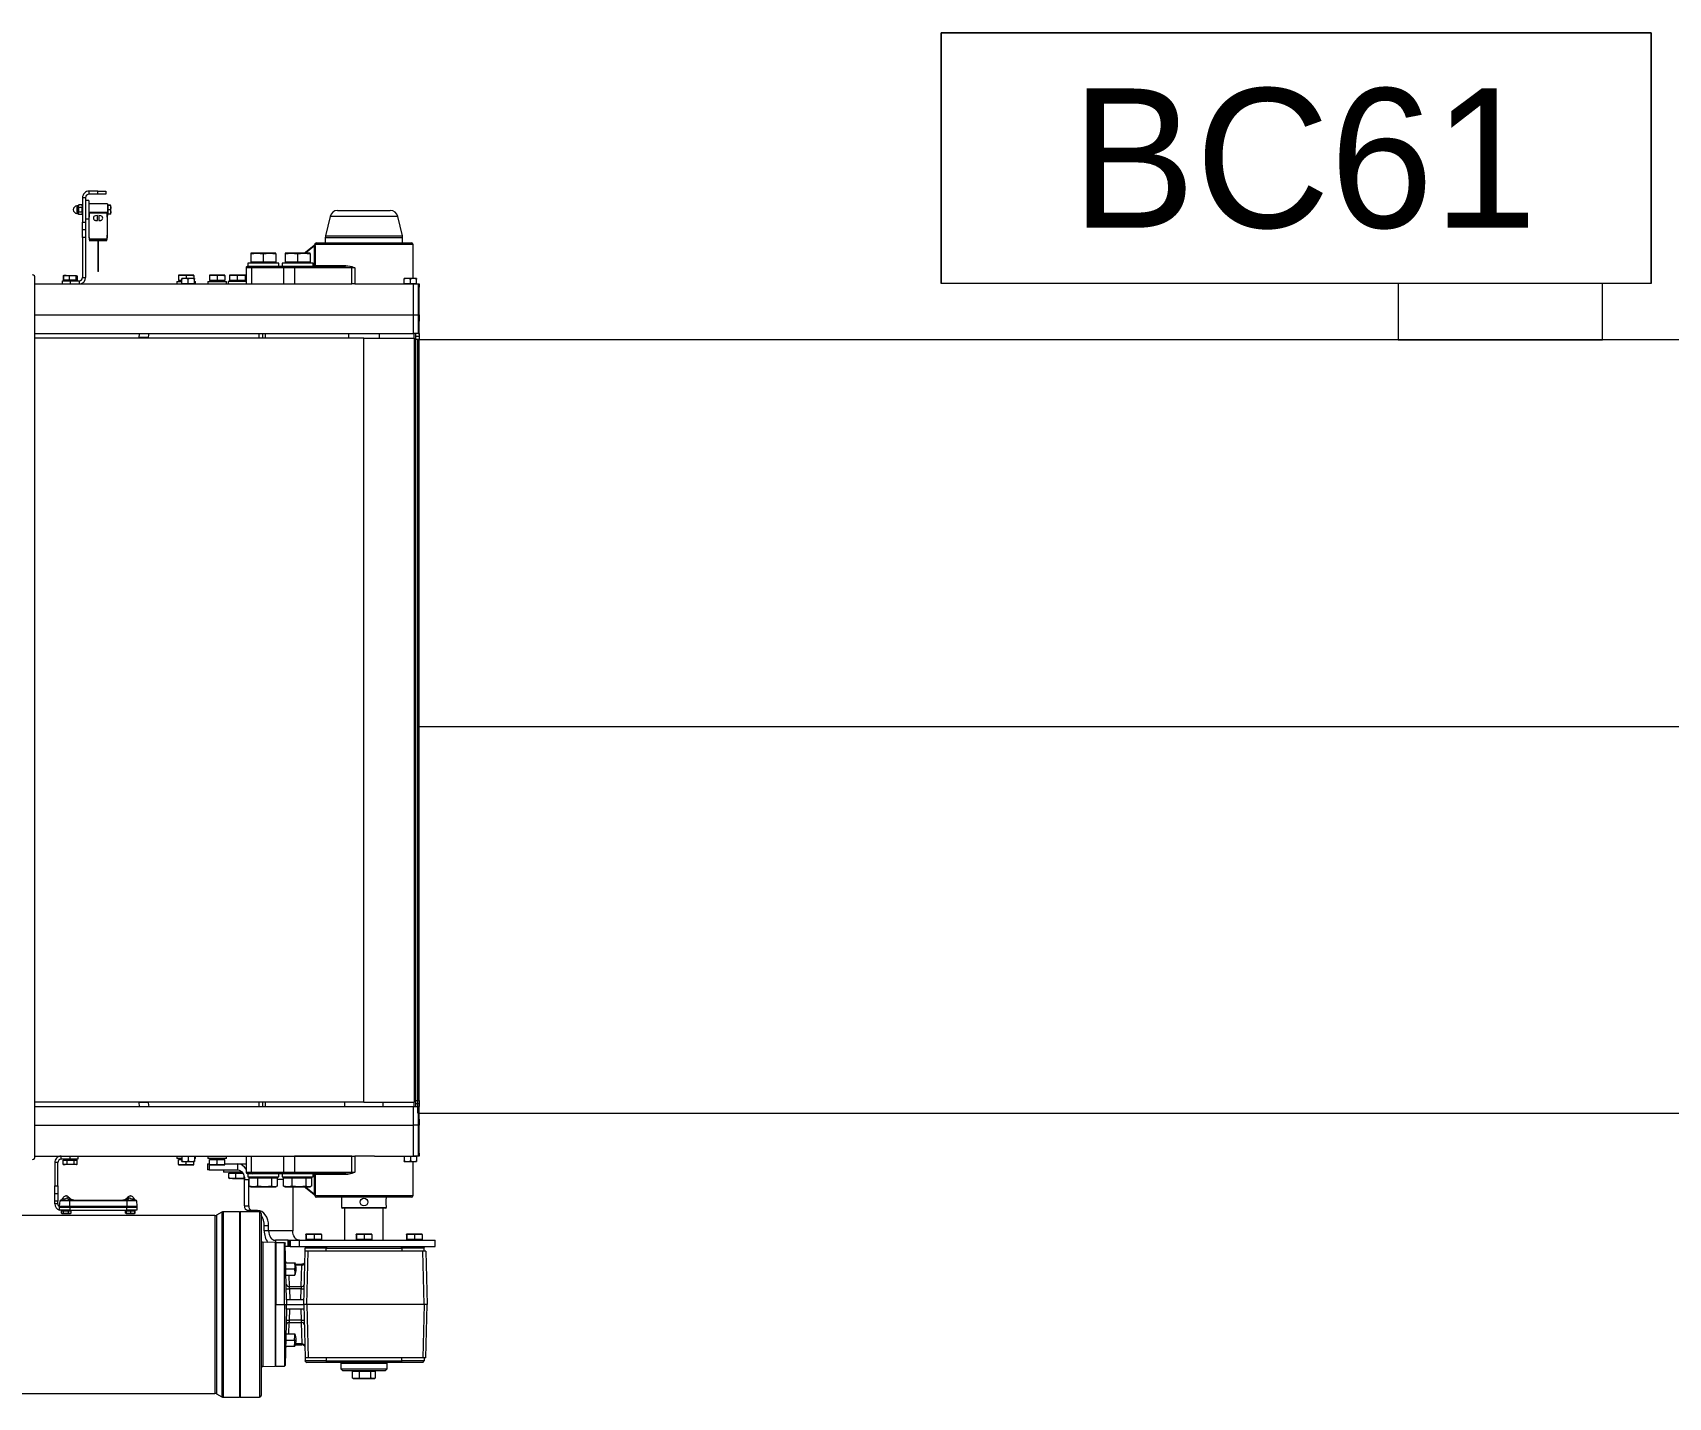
# Model space of a CAD drawing. Header units: millimetres. Extents: x -187347 to 135007, y -6415 to 292048.
# Drawn here: x -54444 to -53386, y 29504 to 30386 of the extents above; entities that cross this region are included whole.
import ezdxf
from ezdxf.enums import TextEntityAlignment as Align

# ---------------------------------------------------------------- set-up
doc = ezdxf.new("R2010")
doc.units = ezdxf.units.MM
doc.header["$LTSCALE"] = 100
doc.linetypes.add('CENTER', pattern=[50.8, 31.75, -6.35, 6.35, -6.35])
doc.layers.get('0').update_dxf_attribs({"lineweight": 18})
doc.layers.add('Layout Kromeka', color=1, linetype='Continuous', lineweight=5)
doc.layers.add('Layout Multivac', color=2, linetype='Continuous')
doc.styles.add('015_100', font='', dxfattribs={"height": 150})
doc.styles.get('015_100').set_extended_font_data('Univers 45 Light')

# ---------------------------------------------------------------- blocks, each defined once
blk = doc.blocks.new('_KROMEKA_POSNR')
at = {"layer": 'Layout Kromeka', "color": 0, "linetype": 'Continuous'}
blk.add_lwpolyline([(-3.91, -1.35), (3.738, -1.35), (3.738, 1.35), (-3.91, 1.35)], close=True, dxfattribs=at)
at = {"layer": 'Layout Kromeka', "color": 0, "linetype": 'Continuous', "style": '015_100'}
blk.add_attdef('POSNR', text='', height=1.5, dxfattribs=at).set_placement((0, 0), align=Align.MIDDLE)
blk = doc.blocks.new('I310 MD_right to left')
at = {"color": 0, "linetype": 'Continuous', "lineweight": 18}
for p, q in [((102.1, 319), (102.1, 436.8)), ((115.6, 437.9), (103.1, 437.8)), ((103.1, 318), (103.1, 437.8)), ((116.1, 437.4), (115.6, 437.9)), ((115.6, 317.9), (115.6, 437.9)), ((126.6, 437.9), (116.1, 437.9)), ((116.1, 317.9), (116.1, 437.9)), ((126.6, 317.9), (126.6, 437.9)), ((131, 435.7), (127.6, 437.6)), ((127.6, 318.2), (127.6, 437.6)), ((131, 320.1), (131, 435.7)), ((267.1, 435.4), (132, 435.4)), ((132, 320.4), (132, 435.4)), ((28.2, 425.5), (29.6, 425.8)), ((28.2, 425.5), (28.2, 421.1)), ((29.1, 425.8), (28.6, 425.7)), ((29.6, 425.8), (29.1, 425.8)), ((34.8, 425.8), (29.6, 425.8)), ((31.1, 425.5), (34.8, 425.8)), ((31.1, 425.5), (31.1, 421.1)), ((34.8, 425.8), (38.5, 425.5)), ((40.8, 425.8), (34.8, 425.8)), ((38.5, 425.5), (40.8, 425.8)), ((38.5, 425.5), (38.5, 421.1)), ((40.8, 425.8), (43.1, 425.5)), ((42.1, 425.8), (40.8, 425.8)), ((42.7, 425.7), (42.1, 425.8)), ((43.1, 425.5), (43.1, 421.1)), ((-2.4, 415.4), (-3.4, 414.4)), ((-3.4, 414.4), (11.2, 414.4)), ((-3.4, 412.4), (-3.4, 414.4)), ((-2.4, 415.4), (11.5, 415.4)), ((11.2, 414.4), (11.5, 415.4)), ((11.2, 414.4), (11.2, 412.4)), ((60, 414.4), (11.2, 414.4)), ((11.5, 415.4), (59.7, 415.4)), ((21.6, 420.5), (20.6, 419.5)), ((20.6, 419.5), (20.6, 415.5)), ((50.6, 419.5), (20.6, 419.5)), ((50.6, 415.5), (20.6, 415.5)), ((20.8, 415.4), (20.8, 415.5)), ((50.4, 415.8), (20.9, 415.8)), ((49.6, 420.5), (21.6, 420.5)), ((31.1, 421.1), (28.2, 421.1)), ((29.8, 421.1), (29.8, 420.5)), ((38.5, 421.1), (31.1, 421.1)), ((43.1, 421.1), (38.5, 421.1)), ((41.4, 420.5), (41.4, 421.1)), ((50.6, 419.5), (49.6, 420.5)), ((50.5, 415.5), (50.5, 415.4)), ((50.6, 415.5), (50.6, 419.5)), ((59.7, 415.4), (72.6, 415.4)), ((60, 414.4), (73.6, 414.4)), ((60, 412.4), (60, 414.4)), ((73.6, 414.5), (72.6, 415.4)), ((73.6, 414.5), (73.6, 414.4)), ((73.6, 412.4), (73.6, 414.4)), ((85.6, 380.9), (86.6, 417.3)), ((87.1, 417.9), (86.6, 417.3)), ((87.1, 377.9), (87.1, 417.9)), ((92.6, 417.9), (87.1, 417.9)), ((93.1, 417.9), (92.6, 417.4)), ((92.6, 417.9), (92.6, 377.9)), ((101.1, 418.1), (93.1, 417.9)), ((93.1, 337.9), (93.1, 417.9)), ((101.1, 337.7), (101.1, 418.1)), ((-4.4, 412.4), (-5.3, 377.9)), ((-4.4, 412.4), (-2.4, 412.4)), ((-3.3, 377.9), (-2.4, 412.4)), ((-2.4, 412.4), (71.6, 412.4)), ((72.5, 377.9), (71.6, 412.4)), ((71.6, 412.4), (73.6, 412.4)), ((74.5, 377.9), (73.6, 412.4)), ((79.9, 403.9), (75.8, 403.9)), ((76.2, 389.5), (75.8, 403.3)), ((75.8, 403.3), (79.7, 403.3)), ((80.6, 404.9), (80.3, 404.9)), ((86.1, 404.9), (80.6, 404.9)), ((86.1, 404.9), (86.2, 404.9)), ((80.6, 400.9), (79.4, 400.9)), ((80.6, 396.9), (80.4, 396.9)), ((86.1, 400.9), (80.6, 400.9)), ((86, 396.9), (80.6, 396.9)), ((84.1, 396.9), (83.9, 389.5)), ((76.3, 388.1), (74.3, 388)), ((74.4, 380.9), (85.7, 380.9)), ((83.9, 389.5), (76.2, 389.5)), ((76.4, 380.9), (76.3, 388.1)), ((76.3, 388.1), (83.8, 388.1)), ((83.8, 388.1), (83.6, 380.9)), ((85.8, 388), (83.8, 388.1)), ((85.7, 380.9), (85.6, 377.9)), ((-5.3, 377.9), (-3.3, 377.9)), ((-4.4, 343.4), (-5.3, 377.9)), ((-3.3, 377.9), (72.5, 377.9)), ((-3.3, 377.9), (-2.4, 343.4)), ((72.5, 377.9), (71.6, 343.4)), ((72.5, 377.9), (74.5, 377.9)), ((74.5, 377.9), (73.6, 343.4)), ((74.4, 374.9), (85.7, 374.9)), ((85.6, 377.9), (74.5, 377.9)), ((76.4, 374.9), (76.3, 367.7)), ((83.8, 367.7), (83.6, 374.9)), ((87.1, 377.9), (85.6, 377.9)), ((85.7, 374.9), (85.6, 377.9)), ((85.6, 374.9), (86.6, 338.5)), ((92.6, 377.9), (87.1, 377.9)), ((87.1, 377.9), (87.1, 337.9)), ((92.6, 337.9), (92.6, 377.9)), ((76.3, 367.7), (74.3, 367.8)), ((76.2, 366.3), (75.8, 352.5)), ((83.9, 366.3), (76.2, 366.3)), ((76.3, 367.7), (83.8, 367.7)), ((85.8, 367.8), (83.8, 367.7)), ((84.1, 358.9), (83.9, 366.3)), ((75.8, 352.5), (79.7, 352.5)), ((79.9, 351.9), (75.8, 351.9)), ((80.6, 354.9), (79.4, 354.9)), ((80.6, 350.9), (80.3, 350.9)), ((80.6, 358.9), (80.4, 358.9)), ((86, 358.9), (80.6, 358.9)), ((86.1, 354.9), (80.6, 354.9)), ((86.1, 350.9), (80.6, 350.9)), ((86.1, 350.9), (86.2, 350.9)), ((-10.4, 340.4), (-10.4, 336.4)), ((77.5, 340.4), (-10.4, 340.4)), ((-4.4, 343.4), (-2.4, 343.4)), ((-3.4, 343.4), (-3.4, 341.4)), ((-3.4, 341.4), (11.2, 341.4)), ((-2.4, 340.4), (-3.4, 341.4)), ((-2.4, 343.4), (71.6, 343.4)), ((11.2, 341.4), (11.2, 343.4)), ((60, 341.4), (11.2, 341.4)), ((11.2, 341.4), (11.5, 340.4)), ((60, 343.4), (60, 341.4)), ((60, 341.4), (73.6, 341.4)), ((71.6, 343.4), (73.6, 343.4)), ((73.6, 341.3), (72.6, 340.4)), ((73.6, 343.4), (73.6, 341.4)), ((73.6, 341.3), (73.6, 341.4)), ((77.5, 336.4), (77.5, 340.4)), ((83.4, 340.4), (77.5, 340.4)), ((83.4, 336.4), (83.4, 340.4)), ((83.4, 340.4), (83.7, 340.4)), ((83.7, 340.4), (83.7, 336.4)), ((83.7, 340.4), (84.6, 340.4)), ((84.6, 340.4), (84.6, 336.4)), ((84.6, 340.4), (86.5, 340.4)), ((87.1, 337.9), (86.6, 338.5)), ((77.5, 336.4), (-10.4, 336.4)), ((-2, 332.6), (-2, 335.8)), ((-2, 335.8), (2.9, 335.8)), ((0.4, 332.4), (-2, 332.6)), ((-1.9, 332.4), (-1.9, 332.4)), ((-1.9, 332.4), (0.4, 332.4)), ((-1.3, 336.4), (-1.3, 335.8)), ((2.9, 332.6), (0.4, 332.4)), ((0.4, 332.4), (5.4, 332.4)), ((2.9, 332.6), (2.9, 335.8)), ((2.9, 335.8), (8, 335.8)), ((5.4, 332.4), (2.9, 332.6)), ((8, 332.6), (5.4, 332.4)), ((5.4, 332.4), (8.1, 332.4)), ((7.6, 335.8), (7.6, 336.4)), ((8, 332.6), (8, 335.8)), ((8, 335.8), (8.2, 335.8)), ((8.2, 332.6), (8.1, 332.4)), ((8.1, 332.4), (8.1, 332.4)), ((8.2, 332.6), (8.2, 335.8)), ((23.1, 336.4), (23.1, 315.7)), ((30.5, 332.6), (30.5, 335.8)), ((30.5, 335.8), (35.4, 335.8)), ((32.9, 332.4), (30.5, 332.6)), ((30.6, 332.4), (30.6, 332.4)), ((30.6, 332.4), (32.9, 332.4)), ((31.2, 336.4), (31.2, 335.8)), ((35.4, 332.6), (32.9, 332.4)), ((32.9, 332.4), (37.9, 332.4)), ((35.4, 332.6), (35.4, 335.8)), ((35.4, 335.8), (40.5, 335.8)), ((37.9, 332.4), (35.4, 332.6)), ((40.5, 332.6), (37.9, 332.4)), ((37.9, 332.4), (40.6, 332.4)), ((40.1, 335.8), (40.1, 336.4)), ((40.5, 332.6), (40.5, 335.8)), ((40.5, 335.8), (40.7, 335.8)), ((40.7, 332.6), (40.6, 332.4)), ((40.6, 332.4), (40.6, 332.4)), ((40.7, 332.6), (40.7, 335.8)), ((48.1, 315.7), (48.1, 336.4)), ((63, 332.6), (63, 335.8)), ((63, 335.8), (67.9, 335.8)), ((65.4, 332.4), (63, 332.6)), ((63.1, 332.4), (63.1, 332.4)), ((63.1, 332.4), (65.4, 332.4)), ((63.7, 336.4), (63.7, 335.8)), ((67.9, 332.6), (65.4, 332.4)), ((65.4, 332.4), (70.4, 332.4)), ((67.9, 332.6), (67.9, 335.8)), ((67.9, 335.8), (73, 335.8)), ((70.4, 332.4), (67.9, 332.6)), ((73, 332.6), (70.4, 332.4)), ((70.4, 332.4), (73.1, 332.4)), ((72.6, 335.8), (72.6, 336.4)), ((73, 332.6), (73, 335.8)), ((73, 335.8), (73.2, 335.8)), ((73.2, 332.6), (73.1, 332.4)), ((73.1, 332.4), (73.1, 332.4)), ((73.2, 332.6), (73.2, 335.8)), ((83.4, 336.4), (77.5, 336.4)), ((81.7, 301.8), (81.7, 330.2)), ((81.7, 330.2), (97.3, 330.2)), ((83.7, 336.4), (83.4, 336.4)), ((84.6, 336.4), (83.7, 336.4)), ((84.6, 336.4), (92.9, 336.4)), ((92.6, 337.9), (87.1, 337.9)), ((92.6, 338.4), (93.1, 337.9)), ((92.9, 336.4), (92.9, 338.1)), ((93.1, 337.9), (101.1, 337.7)), ((97.3, 330.2), (97.3, 327.1)), ((97.3, 330.2), (100.1, 330.2)), ((100.1, 330.2), (100.1, 327.1)), ((97.3, 327.1), (100.1, 327.1)), ((103.1, 318), (115.6, 317.9)), ((115.6, 317.9), (116.1, 318.4)), ((116.1, 317.9), (126.6, 317.9)), ((127.6, 318.2), (131, 320.1)), ((132, 320.4), (267.1, 320.4)), ((183.9, 319), (183.5, 318.9)), ((183.5, 318.9), (183.8, 318.9)), ((183.5, 318.9), (183.5, 317.4)), ((183.8, 317.4), (183.5, 317.4)), ((183.8, 318.9), (185.1, 319)), ((183.9, 319), (183.8, 318.9)), ((183.8, 318.9), (183.8, 317.4)), ((186.4, 317.4), (183.8, 317.4)), ((185.1, 319), (183.9, 319)), ((184.4, 317.4), (184.4, 317)), ((185.1, 319), (186.4, 318.9)), ((187.8, 319), (185.1, 319)), ((186.4, 318.9), (186.4, 317.4)), ((189.2, 317.4), (186.4, 317.4)), ((187.8, 319), (189.2, 318.9)), ((189.4, 319), (187.8, 319)), ((189, 317), (189, 317.4)), ((189.2, 318.9), (189.4, 319)), ((189.2, 318.9), (189.2, 317.4)), ((189.6, 317.4), (189.2, 317.4)), ((189.8, 318.9), (189.4, 319)), ((189.4, 319), (189.6, 318.9)), ((189.6, 318.9), (189.6, 317.4)), ((189.8, 317.4), (189.6, 317.4)), ((189.8, 318.9), (189.8, 317.4)), ((225.4, 319), (225, 318.9)), ((225, 318.9), (225.8, 319)), ((225, 318.9), (225, 317.4)), ((226.6, 317.4), (225, 317.4)), ((225.8, 319), (225.4, 319)), ((225.8, 319), (226.6, 318.9)), ((228.2, 319), (225.8, 319)), ((225.9, 317.4), (225.9, 317)), ((226.6, 318.9), (226.6, 317.4)), ((229.8, 317.4), (226.6, 317.4)), ((228.2, 319), (229.8, 318.9)), ((230.6, 319), (228.2, 319)), ((229.8, 318.9), (230.6, 319)), ((229.8, 318.9), (229.8, 317.4)), ((231.3, 317.4), (229.8, 317.4)), ((230.5, 317), (230.5, 317.4)), ((230.6, 319), (231.3, 318.9)), ((230.9, 319), (230.6, 319)), ((231.3, 318.9), (230.9, 319)), ((231.3, 318.9), (231.3, 317.4)), ((3.9, 307.5), (3.9, 285.5)), ((67, 307.5), (3.9, 307.5)), ((4.9, 308.5), (66.4, 308.5)), ((21.6, 315.7), (21.1, 315.2)), ((21.1, 315.2), (21.1, 314.2)), ((50.1, 315.2), (21.1, 315.2)), ((21.1, 309.2), (21.1, 308.5)), ((21.6, 315.7), (49.6, 315.7)), ((50.1, 315.2), (49.6, 315.7)), ((50.1, 308.5), (50.1, 315.2)), ((67.1, 293.9), (67.1, 306.8)), ((67.2, 307.5), (67.4, 307.5)), ((67.4, 307.5), (67.6, 307.3)), ((67.6, 306.6), (67.5, 306.9)), ((67.6, 307.3), (67.9, 307)), ((67.6, 306.6), (67.9, 307)), ((67.9, 307), (74.3, 301.8)), ((104.4, 317.1), (107.9, 317.1)), ((107.9, 317.1), (110.7, 317.1)), ((110, 314.1), (110, 297.1)), ((112.8, 314.1), (110, 314.1)), ((112.8, 314.1), (112.8, 297.1)), ((182.4, 315), (182.4, 317)), ((182.4, 317), (188.9, 317)), ((182.4, 314.5), (182.4, 315)), ((188.9, 315), (182.4, 315)), ((188.9, 314.5), (182.4, 314.5)), ((188.9, 314.3), (182.4, 314.3)), ((182.7, 311), (182.4, 314.3)), ((182.7, 311), (188.9, 311)), ((183.1, 310.5), (183, 310.5)), ((186.1, 307.9), (186.3, 307.8)), ((186.1, 307.9), (187.3, 307.9)), ((186.3, 307.8), (187, 307.8)), ((187, 307.8), (187.3, 307.9)), ((188.4, 308.7), (188.2, 308.7)), ((188.9, 317), (188.9, 315)), ((225.9, 317), (188.9, 317)), ((188.9, 314.5), (188.9, 315)), ((225.9, 315), (188.9, 315)), ((188.9, 314.5), (188.9, 314.3)), ((225.9, 314.5), (188.9, 314.5)), ((225.9, 314.3), (188.9, 314.3)), ((188.9, 311), (188.9, 314.3)), ((188.9, 311), (225.9, 311)), ((188.9, 311), (188.9, 310.5)), ((223.3, 310.5), (191.5, 310.5)), ((225.9, 315), (225.9, 317)), ((225.9, 317), (232.4, 317)), ((225.9, 314.5), (225.9, 315)), ((232.4, 315), (225.9, 315)), ((225.9, 314.5), (225.9, 314.3)), ((232.4, 314.5), (225.9, 314.5)), ((232.4, 314.3), (225.9, 314.3)), ((225.9, 314.3), (225.9, 311)), ((225.9, 311), (232.1, 311)), ((225.9, 311), (225.9, 310.5)), ((226.7, 308.7), (226.4, 308.7)), ((227.6, 307.9), (227.8, 307.8)), ((227.6, 307.9), (228.2, 307.9)), ((227.8, 307.8), (228.2, 307.8)), ((228.2, 307.9), (228.8, 307.9)), ((228.2, 307.8), (228.5, 307.8)), ((228.5, 307.8), (228.8, 307.9)), ((232.4, 314.3), (232.1, 311)), ((232.4, 317), (232.4, 315)), ((232.4, 314.5), (232.4, 315)), ((233.6, 312.8), (235.6, 312.8)), ((233.6, 312.8), (233.6, 311.2)), ((233.6, 311.2), (235.6, 311.2)), ((233.6, 306.2), (233.6, 311.2)), ((235.6, 312.8), (235.6, 311.2)), ((235.6, 311.2), (235.6, 306.2)), ((67.6, 306.6), (67.6, 293.9)), ((73.5, 301.8), (67.6, 306.6)), ((69.4, 301.5), (71.1, 301.8)), ((69.4, 301.5), (69.4, 296)), ((70.5, 301.8), (69.9, 301.6)), ((71.1, 301.8), (70.5, 301.8)), ((77.5, 301.8), (71.1, 301.8)), ((72.9, 301.5), (77.5, 301.8)), ((72.9, 301.5), (72.9, 296)), ((77.5, 301.8), (82.1, 301.5)), ((84.9, 301.8), (77.5, 301.8)), ((82.1, 301.5), (84.9, 301.8)), ((82.1, 301.5), (82.1, 296)), ((84.9, 301.8), (87.7, 301.5)), ((86.5, 301.8), (84.9, 301.8)), ((87.2, 301.6), (86.5, 301.8)), ((87.7, 301.5), (87.7, 296)), ((87.7, 297.1), (91.6, 297.1)), ((91.6, 301.5), (93.3, 301.8)), ((91.6, 301.5), (91.6, 296)), ((92.7, 301.8), (92.1, 301.6)), ((93.3, 301.8), (92.7, 301.8)), ((99.7, 301.8), (93.3, 301.8)), ((95.1, 301.5), (99.7, 301.8)), ((95.1, 301.5), (95.1, 296)), ((99.7, 301.8), (104.3, 301.5)), ((107.1, 301.8), (99.7, 301.8)), ((104.3, 301.5), (107.1, 301.8)), ((104.3, 301.5), (104.3, 296)), ((107.1, 301.8), (109.9, 301.5)), ((108.7, 301.8), (107.1, 301.8)), ((109.4, 301.6), (108.7, 301.8)), ((109.9, 301.5), (109.9, 296)), ((109.9, 297.1), (110, 297.1)), ((112.8, 297.1), (110, 297.1)), ((110.1, 295.4), (110, 297.1)), ((115.7, 296.4), (112.9, 296.4)), ((113, 296.2), (115.7, 296.4)), ((113, 296.2), (113, 295.4)), ((115.7, 296.4), (118.4, 296.2)), ((120.6, 296.4), (115.7, 296.4)), ((118.4, 296.2), (120.6, 296.4)), ((118.4, 296.2), (118.4, 293)), ((120.6, 296.4), (122.4, 296.4)), ((122.9, 296.2), (122.4, 296.4)), ((122.9, 296.2), (122.9, 293)), ((235.6, 306.2), (233.6, 306.2)), ((233.6, 301.2), (233.6, 306.2)), ((235.6, 301.2), (233.6, 301.2)), ((233.6, 301.2), (233.6, 286.2)), ((235.6, 306.2), (235.6, 301.2)), ((235.6, 286.2), (235.6, 301.2)), ((41.6, 282), (41.6, 292.4)), ((43.5, 292.4), (41.6, 292.4)), ((43.5, 292.4), (43.5, 292.9)), ((43.5, 292.4), (43.5, 282)), ((80.5, 292.4), (43.5, 292.4)), ((47.3, 293.9), (67.1, 293.9)), ((47.5, 293.4), (80.5, 293.4)), ((67.6, 293.9), (67.1, 293.9)), ((67.6, 293.9), (67.6, 293.4)), ((67.6, 293.9), (68.5, 293.9)), ((68.5, 295.4), (68.5, 293.4)), ((88.5, 295.4), (68.5, 295.4)), ((72.9, 296), (69.4, 296)), ((71.2, 296), (71.2, 295.4)), ((82.1, 296), (72.9, 296)), ((80.5, 292.4), (80.5, 293.4)), ((80.5, 293.4), (86.7, 293.4)), ((80.5, 282), (80.5, 292.4)), ((87.4, 292.4), (80.5, 292.4)), ((87.7, 296), (82.1, 296)), ((85.8, 295.4), (85.8, 296)), ((86.7, 293.4), (107.7, 293.4)), ((87.4, 292.4), (87.4, 282)), ((108.4, 292.4), (87.4, 292.4)), ((88.5, 293.4), (88.5, 295.4)), ((90.7, 295.4), (90.7, 293.4)), ((110.7, 295.4), (90.7, 295.4)), ((95.1, 296), (91.6, 296)), ((93.4, 296), (93.4, 295.4)), ((104.3, 296), (95.1, 296)), ((109.9, 296), (104.3, 296)), ((107.7, 293.4), (110.8, 293.4)), ((108, 295.4), (108, 296)), ((108.4, 292.4), (108.4, 282)), ((111.8, 292.4), (108.4, 292.4)), ((110.7, 293.4), (110.7, 295.4)), ((111.8, 282), (111.8, 292.4)), ((117.2, 286.9), (111.8, 286.9)), ((118.4, 293), (113.9, 293)), ((114.4, 292.4), (126.4, 292.4)), ((117.2, 290.9), (117.2, 286.9)), ((135.8, 290.9), (117.2, 290.9)), ((125.6, 286.9), (117.2, 286.9)), ((122.9, 293), (118.4, 293)), ((121.9, 292.4), (121.9, 293)), ((125.6, 287.4), (128.1, 287.6)), ((125.6, 287.6), (125.6, 287.4)), ((128.1, 287.6), (125.6, 287.6)), ((125.6, 287.4), (125.6, 284.2)), ((126.4, 290.9), (126.4, 292.4)), ((128.1, 287.6), (130.6, 287.4)), ((133.1, 287.6), (128.1, 287.6)), ((130.6, 287.4), (130.6, 284.2)), ((133.1, 287.6), (135.6, 287.4)), ((135.6, 287.6), (133.1, 287.6)), ((135.6, 287.4), (135.6, 287.6)), ((135.6, 287.4), (135.6, 284.2)), ((135.8, 286.9), (135.6, 286.9)), ((135.8, 286.9), (135.8, 290.9)), ((135.8, 290.9), (136.7, 290.9)), ((136.7, 286.9), (135.8, 286.9)), ((136.7, 286.9), (136.7, 290.9)), ((145.6, 287.4), (148.1, 287.6)), ((145.6, 287.6), (145.6, 287.4)), ((148.1, 287.6), (145.6, 287.6)), ((145.6, 287.4), (145.6, 285.5)), ((148.1, 287.6), (150.6, 287.4)), ((153.1, 287.6), (148.1, 287.6)), ((150.6, 287.4), (150.6, 285.5)), ((153.1, 287.6), (155.6, 287.4)), ((155.6, 287.6), (153.1, 287.6)), ((155.6, 287.4), (155.6, 287.6)), ((155.6, 287.4), (155.6, 284.2)), ((221, 287.3), (221, 284.5)), ((221.6, 287.5), (221.2, 287.4)), ((221.6, 287.5), (222, 287.5)), ((222, 287.5), (223, 287.3)), ((222, 287.5), (225.3, 287.5)), ((223, 287.3), (225.3, 287.5)), ((223, 287.3), (223, 284.5)), ((225.3, 287.5), (227.6, 287.3)), ((225.3, 287.5), (228.9, 287.5)), ((227.6, 287.3), (228.9, 287.5)), ((227.6, 287.3), (227.6, 284.5)), ((228.9, 287.5), (230.2, 287.3)), ((229.6, 287.5), (228.9, 287.5)), ((230.1, 287.4), (229.6, 287.5)), ((230.2, 287.3), (230.1, 287.4)), ((230.2, 287.3), (230.2, 284.5)), ((233.6, 286.2), (235.6, 286.2)), ((0, 282), (0.6, 282)), ((0, 280), (0, 282)), ((0, 280), (0, 262)), ((0.6, 280), (0, 280)), ((0.6, 262), (0.6, 282)), ((0.6, 282), (3.6, 282)), ((1.6, 285.1), (1.6, 285.5)), ((3.6, 285.5), (1.6, 285.5)), ((1.6, 282.1), (1.6, 285.1)), ((5.6, 282.1), (1.6, 282.1)), ((2.2, 282.1), (2.2, 282)), ((7.6, 285.5), (3.6, 285.5)), ((3.6, 282), (3.6, 262)), ((28.8, 282), (3.6, 282)), ((5.6, 282.1), (5.6, 285.1)), ((9.6, 282.1), (5.6, 282.1)), ((9.6, 285.1), (7.6, 285.5)), ((9.6, 285.5), (7.6, 285.5)), ((9.1, 282), (9.1, 282.1)), ((9.6, 285.5), (9.6, 285.1)), ((9.6, 282.1), (9.6, 285.1)), ((28.8, 282), (41.6, 282)), ((43.5, 282), (41.6, 282)), ((43.5, 282), (80.5, 282)), ((248.4, 282), (43.5, 282)), ((124.6, 283.6), (124.6, 282)), ((124.6, 283.6), (136.6, 283.6)), ((130.6, 284.2), (125.6, 284.2)), ((126.2, 284.2), (126.2, 283.6)), ((135.6, 284.2), (130.6, 284.2)), ((135.1, 283.6), (135.1, 284.2)), ((136.6, 282), (136.6, 283.6)), ((144.6, 283.6), (144.6, 282)), ((144.6, 283.6), (145.3, 283.6)), ((145.3, 285.1), (145.3, 285.5)), ((147.3, 285.5), (145.3, 285.5)), ((145.3, 282.1), (145.3, 285.1)), ((149.3, 282.1), (145.3, 282.1)), ((145.9, 282.1), (145.9, 282)), ((149.3, 285.1), (147.3, 285.5)), ((151.3, 285.5), (147.3, 285.5)), ((149.3, 282.1), (149.3, 285.1)), ((153.3, 282.1), (149.3, 282.1)), ((153.3, 285.5), (151.3, 285.5)), ((152.8, 282), (152.8, 282.1)), ((153.3, 285.5), (153.3, 285.1)), ((153.3, 282.1), (153.3, 285.1)), ((155.6, 284.2), (153.3, 284.2)), ((153.3, 283.6), (156.6, 283.6)), ((155.1, 283.6), (155.1, 284.2)), ((156.6, 282), (156.6, 283.6)), ((220.6, 282), (220.6, 284)), ((220.6, 284), (225.6, 284)), ((223, 284.5), (221, 284.5)), ((222.2, 284.5), (222.2, 284)), ((227.6, 284.5), (223, 284.5)), ((225.6, 284), (225.6, 282)), ((225.6, 284), (231.4, 284)), ((230.2, 284.5), (227.6, 284.5)), ((229.1, 284), (229.1, 284.5)), ((231.4, 284), (231.4, 282)), ((248.4, 282.2), (248.4, -285.8)), ((0, 260), (0, 262)), ((0, 262), (0.6, 262)), ((0, 258), (0, 260)), ((0, 260), (0.6, 260)), ((0, 258), (0, 250)), ((0.6, 258), (0, 258)), ((0.6, 250), (0.6, 262)), ((0.6, 262), (3.6, 262)), ((3.6, 262), (3.6, 250)), ((248.4, 262), (3.6, 262)), ((0, 248), (0, 250)), ((0, 250), (0.6, 250)), ((2, 248), (0, 248)), ((0, 246), (0, 248)), ((2, 246), (0, 246)), ((0, 246), (0, -246)), ((3.6, 250), (0.6, 250)), ((2, 250), (2, 248)), ((2, 248), (2, 246)), ((2, 246), (2, -246)), ((2.9, 247), (2.9, -247)), ((35.6, 247), (2.9, 247)), ((3.3, 247), (3.3, 250)), ((248.4, 250), (3.6, 250)), ((23.1, 250), (23.1, 247)), ((35.6, 247), (248.4, 247)), ((35.6, 247), (35.6, -247)), ((48.1, 247), (48.1, 250)), ((99.4, 247), (99.4, 250)), ((101.2, 247), (101.2, 250)), ((103.6, 247), (103.6, 250)), ((175.1, 247.4), (181.1, 247.4)), ((175.1, 247.4), (175.1, 247)), ((181.1, 247.4), (181.1, 247)), ((0, -246), (2, -246)), ((0, -248), (0, -246)), ((0, -250), (0, -248)), ((0, -248), (2, -248)), ((0, -250), (0, -258)), ((0.6, -250), (0, -250)), ((0.6, -262), (0.6, -250)), ((0.6, -250), (3.6, -250)), ((2, -246), (2, -248)), ((2, -248), (2, -250)), ((35.6, -247), (2.9, -247)), ((3.3, -250), (3.3, -247)), ((3.6, -250), (3.6, -262)), ((248.4, -250), (3.6, -250)), ((25.6, -247), (25.6, -250)), ((35.6, -247), (248.4, -247)), ((45.6, -250), (45.6, -247)), ((99.4, -250), (99.4, -247)), ((101.2, -250), (101.2, -247)), ((103.6, -250), (103.6, -247)), ((175.1, -247), (175.1, -247.4)), ((175.1, -247.4), (181.1, -247.4)), ((181.1, -247), (181.1, -247.4)), ((0, -260), (0, -258)), ((0, -258), (0.6, -258)), ((0.6, -260), (0, -260)), ((0, -262), (0, -260)), ((0, -262), (0, -280)), ((0.6, -262), (0, -262)), ((3.6, -262), (0.6, -262)), ((0.6, -282), (0.6, -262)), ((248.4, -262), (3.6, -262)), ((3.6, -262), (3.6, -282)), ((0, -282), (0, -280)), ((0, -280), (0.6, -280)), ((0.6, -282), (0, -282)), ((3.6, -282), (0.6, -282)), ((1.6, -282.1), (1.6, -285.1)), ((1.6, -282.1), (5.6, -282.1)), ((1.6, -285.1), (3.6, -285.5)), ((1.6, -285.5), (1.6, -285.1)), ((1.6, -285.5), (3.6, -285.5)), ((2.2, -282), (2.2, -282.1)), ((28.8, -282), (3.6, -282)), ((3.6, -285.5), (7.6, -285.5)), ((3.9, -285.5), (3.9, -307.5)), ((5.6, -282.1), (5.6, -285.1)), ((5.6, -282.1), (9.6, -282.1)), ((7.6, -285.5), (9.6, -285.5)), ((9.1, -282.1), (9.1, -282)), ((9.6, -282.1), (9.6, -285.1)), ((9.6, -285.1), (9.6, -285.5)), ((41.6, -282), (28.8, -282)), ((41.6, -292.4), (41.6, -282)), ((41.6, -282), (43.5, -282)), ((43.5, -282), (43.5, -292.4)), ((80.5, -282), (43.5, -282)), ((248.4, -282), (43.5, -282)), ((80.5, -292.4), (80.5, -282)), ((87.4, -282), (87.4, -292.4)), ((108.4, -292.4), (108.4, -282)), ((111.8, -292.4), (111.8, -282)), ((111.8, -283.6), (123.5, -283.6)), ((111.8, -284.2), (112.5, -284.2)), ((112.5, -287.4), (112.5, -284.2)), ((112.5, -284.2), (117.5, -284.2)), ((113, -283.6), (113, -284.2)), ((117.5, -287.4), (117.5, -284.2)), ((117.5, -284.2), (122.5, -284.2)), ((121.9, -284.2), (121.9, -283.6)), ((122.5, -287.4), (122.5, -284.2)), ((123.5, -283.6), (123.5, -282)), ((124.6, -282), (124.6, -283.6)), ((136.6, -283.6), (124.6, -283.6)), ((125.6, -287.4), (125.6, -284.2)), ((125.6, -284.2), (130.6, -284.2)), ((126.2, -283.6), (126.2, -284.2)), ((130.6, -287.4), (130.6, -284.2)), ((130.6, -284.2), (135.6, -284.2)), ((135.1, -284.2), (135.1, -283.6)), ((135.6, -287.4), (135.6, -284.2)), ((136.6, -283.6), (136.6, -282)), ((144.6, -282), (144.6, -283.6)), ((145.3, -283.6), (144.6, -283.6)), ((145.3, -282.1), (145.3, -285.1)), ((145.3, -282.1), (149.3, -282.1)), ((145.3, -285.5), (145.3, -285.1)), ((145.3, -285.5), (147.3, -285.5)), ((145.6, -287.4), (145.6, -285.5)), ((145.9, -282), (145.9, -282.1)), ((147.3, -285.5), (151.3, -285.5)), ((149.3, -282.1), (149.3, -285.1)), ((149.3, -282.1), (153.3, -282.1)), ((149.3, -285.1), (151.3, -285.5)), ((150.6, -287.4), (150.6, -285.5)), ((151.3, -285.5), (153.3, -285.5)), ((152.8, -282.1), (152.8, -282)), ((153.3, -282.1), (153.3, -285.1)), ((156.6, -283.6), (153.3, -283.6)), ((153.3, -284.2), (155.6, -284.2)), ((153.3, -285.1), (153.3, -285.5)), ((155.1, -284.2), (155.1, -283.6)), ((155.6, -287.4), (155.6, -284.2)), ((156.6, -283.6), (156.6, -282)), ((219.8, -284), (219.8, -282)), ((225.6, -284), (219.8, -284)), ((221, -287.3), (221, -284.5)), ((221, -284.5), (221.3, -284.5)), ((221.3, -287.3), (221.3, -284.5)), ((221.3, -284.5), (222, -284.5)), ((222, -287.3), (222, -284.5)), ((222, -284.5), (226.3, -284.5)), ((222.2, -284), (222.2, -284.5)), ((225.6, -284), (225.6, -282)), ((230.6, -284), (225.6, -284)), ((226.3, -287.3), (226.3, -284.5)), ((226.3, -284.5), (229.9, -284.5)), ((229.1, -284.5), (229.1, -284)), ((229.9, -287.3), (229.9, -284.5)), ((229.9, -284.5), (230.2, -284.5)), ((230.2, -287.3), (230.2, -284.5)), ((230.6, -282), (230.6, -284)), ((41.6, -292.4), (43.5, -292.4)), ((43.5, -292.4), (43.5, -292.9)), ((43.5, -292.4), (80.5, -292.4)), ((67.1, -293.9), (47.3, -293.9)), ((80.5, -293.4), (47.5, -293.4)), ((67.1, -306.8), (67.1, -293.9)), ((67.1, -293.9), (67.6, -293.9)), ((67.6, -293.9), (67.6, -293.4)), ((67.6, -293.9), (67.6, -306.6)), ((68.5, -293.9), (67.6, -293.9)), ((68.5, -293.4), (68.5, -295.4)), ((68.5, -295.4), (88.5, -295.4)), ((70.5, -301.5), (70.5, -296)), ((70.5, -296), (78.5, -296)), ((71.2, -295.4), (71.2, -296)), ((78.5, -301.5), (78.5, -296)), ((78.5, -296), (86.5, -296)), ((80.5, -292.4), (87.4, -292.4)), ((80.5, -292.4), (80.5, -293.4)), ((86.7, -293.4), (80.5, -293.4)), ((85.8, -296), (85.8, -295.4)), ((86.5, -301.5), (86.5, -296)), ((107.7, -293.4), (86.7, -293.4)), ((87.4, -292.4), (108.4, -292.4)), ((88.5, -295.4), (88.5, -293.4)), ((90.7, -293.4), (90.7, -295.4)), ((90.7, -295.4), (110.7, -295.4)), ((92.7, -301.5), (92.7, -296)), ((92.7, -296), (100.7, -296)), ((93.4, -295.4), (93.4, -296)), ((100.7, -301.5), (100.7, -296)), ((100.7, -296), (108.7, -296)), ((110.8, -293.4), (107.7, -293.4)), ((108, -296), (108, -295.4)), ((108.4, -292.4), (111.8, -292.4)), ((108.7, -301.5), (108.7, -296)), ((110.7, -295.4), (110.7, -293.4)), ((112.5, -287.5), (111.8, -287.5)), ((111.8, -287.6), (112.5, -287.6)), ((115, -287.6), (112.5, -287.4)), ((112.5, -287.4), (112.5, -287.6)), ((112.5, -287.6), (115, -287.6)), ((117.5, -287.4), (115, -287.6)), ((115, -287.6), (120, -287.6)), ((120, -287.6), (117.5, -287.4)), ((122.5, -287.4), (120, -287.6)), ((120, -287.6), (122.5, -287.6)), ((122.5, -287.6), (122.5, -287.4)), ((125.6, -287.4), (125.6, -287.6)), ((125.6, -287.6), (128.1, -287.6)), ((130.6, -287.4), (128.1, -287.6)), ((128.1, -287.6), (133.1, -287.6)), ((133.1, -287.6), (130.6, -287.4)), ((135.6, -287.4), (133.1, -287.6)), ((133.1, -287.6), (135.6, -287.6)), ((135.6, -287.6), (135.6, -287.4)), ((145.6, -287.4), (145.6, -287.6)), ((145.6, -287.6), (148.1, -287.6)), ((150.6, -287.4), (148.1, -287.6)), ((148.1, -287.6), (153.1, -287.6)), ((153.1, -287.6), (150.6, -287.4)), ((155.6, -287.4), (153.1, -287.6)), ((153.1, -287.6), (155.6, -287.6)), ((155.6, -287.6), (155.6, -287.4)), ((207.3, -290.1), (207.3, -310.1)), ((207.3, -290.1), (207.8, -290.1)), ((207.8, -310.1), (207.8, -290.1)), ((217.6, -286.2), (215.6, -286.2)), ((215.6, -312), (215.6, -286.2)), ((217.6, -312), (217.6, -286.2)), ((221.7, -287.5), (221.3, -287.3)), ((222, -287.3), (221.7, -287.5)), ((224.2, -287.5), (221.7, -287.5)), ((224.2, -287.5), (222, -287.3)), ((226.3, -287.3), (224.2, -287.5)), ((228.1, -287.5), (224.2, -287.5)), ((228.1, -287.5), (226.3, -287.3)), ((228.1, -287.5), (229.6, -287.5)), ((229.6, -287.5), (229.9, -287.3)), ((230.2, -287.3), (230, -287.4)), ((230.1, -287.4), (230.2, -287.3)), ((67.5, -306.9), (67.6, -306.6)), ((67.6, -306.6), (73.5, -301.8)), ((67.6, -306.6), (67.9, -307)), ((74.3, -301.8), (67.9, -307)), ((74.5, -301.8), (70.5, -301.5)), ((70.5, -301.5), (70.5, -301.8)), ((70.5, -301.8), (74.5, -301.8)), ((78.5, -301.5), (74.5, -301.8)), ((74.5, -301.8), (82.5, -301.8)), ((82.5, -301.8), (78.5, -301.5)), ((86.5, -301.5), (82.5, -301.8)), ((82.5, -301.8), (86.5, -301.8)), ((86.5, -301.8), (86.5, -301.5)), ((96.7, -301.8), (92.7, -301.5)), ((92.7, -301.5), (92.7, -301.8)), ((92.7, -301.8), (96.7, -301.8)), ((100.7, -301.5), (96.7, -301.8)), ((96.7, -301.8), (104.7, -301.8)), ((104.7, -301.8), (100.7, -301.5)), ((108.7, -301.5), (104.7, -301.8)), ((104.7, -301.8), (108.7, -301.8)), ((108.7, -301.8), (108.7, -301.5)), ((3.9, -307.5), (67, -307.5)), ((35.6, -308.5), (4.9, -308.5)), ((10.6, -308.5), (10.6, -311.9)), ((10.6, -311.9), (56.7, -311.9)), ((10.8, -313.1), (13.7, -325.6)), ((56.6, -313.1), (10.8, -313.1)), ((66.4, -308.5), (35.6, -308.5)), ((60.5, -313.1), (56.6, -313.1)), ((56.7, -311.9), (60.6, -311.9)), ((57.5, -325.6), (60.5, -313.1)), ((60.6, -311.9), (60.6, -308.5)), ((67.2, -307.5), (67.4, -307.5)), ((67.6, -307.3), (67.4, -307.5)), ((67.9, -307), (67.6, -307.3)), ((201.4, -314.1), (201.4, -320.4)), ((201.5, -314.1), (201.5, -320.4)), ((213.2, -310.1), (201.8, -310.1)), ((201.8, -310.9), (213.2, -310.9)), ((212.9, -310.2), (201.9, -310.2)), ((213.5, -320.4), (213.5, -314.1)), ((213.6, -320.4), (213.6, -314.1)), ((215.6, -312), (217.6, -312)), ((215.6, -317), (215.6, -312)), ((215.6, -317), (217.6, -317)), ((215.6, -322), (215.6, -317)), ((217.6, -312), (217.6, -317)), ((217.6, -317), (217.6, -322)), ((13.7, -325.6), (54.1, -325.6)), ((54.1, -325.6), (57.5, -325.6)), ((199.4, -328.5), (199.5, -327.2)), ((199.5, -327.2), (199.4, -327.3)), ((199.4, -327.3), (199.4, -328.5)), ((199.5, -327.1), (201, -327.1)), ((199.5, -327.2), (201, -327.2)), ((201, -327.1), (201, -327.2)), ((201, -327.2), (201, -329.9)), ((201.4, -327.7), (201, -327.7)), ((201.4, -333.7), (201.4, -326.3)), ((201.4, -326.3), (201.5, -326.3)), ((201.5, -326.4), (201.6, -326.4)), ((201.7, -327.8), (213.3, -327.8)), ((207, -323), (205.8, -323.1)), ((205.8, -326), (207, -326.2)), ((207, -326.2), (207, -323)), ((208, -323), (208, -326.2)), ((209.3, -323.1), (208, -323)), ((208, -326.2), (209.3, -326)), ((213.4, -326.4), (213.5, -326.4)), ((213.5, -326.3), (213.6, -326.3)), ((215.6, -324), (213.6, -324)), ((213.6, -326.3), (213.6, -324)), ((213.6, -333.7), (213.6, -326.3)), ((217.6, -322), (215.6, -322)), ((215.6, -337.8), (215.6, -322)), ((217.6, -337.8), (217.6, -322)), ((218.1, -326.8), (217.6, -327.6)), ((218.1, -326.8), (220, -326.8)), ((220.4, -327.6), (220, -326.8)), ((221.2, -327.6), (220.4, -327.6)), ((220.4, -327.6), (220.4, -332.4)), ((221.2, -332.4), (221.2, -327.6)), ((52.7, -329.5), (18.6, -329.5)), ((199.4, -328.5), (199.4, -331.3)), ((199.4, -331.3), (199.5, -329.9)), ((199.5, -332.7), (199.4, -331.3)), ((199.4, -331.3), (199.4, -332.7)), ((199.4, -332.7), (199.5, -332.7)), ((199.5, -332.8), (199.4, -332.7)), ((199.5, -329.9), (201, -329.9)), ((199.5, -332.7), (201, -332.7)), ((199.5, -332.8), (201, -332.8)), ((199.5, -332.9), (201, -332.9)), ((201, -329.9), (201, -332.7)), ((201, -332.3), (201.4, -332.3)), ((201, -332.7), (201, -332.8)), ((201, -332.8), (201, -332.9)), ((201.4, -333.7), (213.6, -333.7)), ((213.3, -328.3), (201.7, -328.3)), ((213.6, -336), (213.6, -333.7)), ((213.6, -336), (215.6, -336)), ((217.6, -337.8), (215.6, -337.8)), ((217.6, -332.4), (218.1, -333.2)), ((218.1, -328.3), (220, -328.3)), ((218.1, -331.5), (220, -331.5)), ((218.1, -333.2), (220, -333.2)), ((220, -333.2), (220.4, -332.4)), ((220.4, -332.4), (221.2, -332.4)), ((202.6, -342), (202.6, -340)), ((202.6, -340), (207.6, -340)), ((207.6, -342), (202.6, -342)), ((207.6, -340), (207.6, -342)), ((207.6, -340), (213.4, -340)), ((207.6, -342), (213.4, -342)), ((213.4, -340), (213.4, -342))]:
    blk.add_line(p, q, dxfattribs=at)
at = {"color": 0, "linetype": 'Continuous', "lineweight": 18, "flags": 128}
for points in [[(29.6, 425.8), (30.7, 425.6), (31.1, 425.5)], [(43.1, 425.5), (42.8, 425.6), (42.6, 425.6)], [(75.8, 403.3), (75.1, 403.4), (74.4, 403.7), (74, 404.1), (73.9, 404.4)], [(74.5, 404.4), (75, 404), (75.8, 403.9)], [(80.6, 404.9), (80.3, 402.2), (80.6, 400.9)], [(80.6, 400.9), (80.3, 398.2), (80.6, 396.9)], [(73.9, 350.8), (73.9, 350.8), (74, 350.9), (74.1, 351), (74.3, 351.2), (74.5, 351.4)], [(74.5, 351.4), (75, 351.8), (75.8, 351.9)], [(80.6, 354.9), (80.3, 357.6), (80.6, 358.9)], [(80.6, 350.9), (80.3, 353.6), (80.6, 354.9)], [(-2, 332.6), (-2, 332.5), (-1.9, 332.4)], [(8.1, 332.4), (8, 332.5), (8, 332.6)], [(30.5, 332.6), (30.5, 332.5), (30.6, 332.4)], [(40.6, 332.4), (40.5, 332.5), (40.5, 332.6)], [(63, 332.6), (63, 332.5), (63.1, 332.4)], [(73.1, 332.4), (73, 332.5), (73, 332.6)], [(77.3, 336.4), (78.2, 336.3), (79, 335.9), (79.8, 335.4), (80.4, 334.6), (81, 333.6), (81.4, 332.6), (81.6, 331.4), (81.7, 330.2)], [(97.3, 330.2), (97.2, 331.4), (96.9, 332.6), (96.5, 333.6), (96, 334.6), (95.3, 335.4), (94.6, 335.9), (93.8, 336.3), (92.9, 336.4)], [(97.3, 327.1), (97.4, 325.1), (97.8, 323.3), (98.5, 321.5), (99.4, 320), (100.4, 318.8), (101.6, 317.8), (103, 317.3), (104.4, 317.1)], [(186.4, 318.9), (186.7, 318.9), (187.8, 319)], [(226.6, 318.9), (227, 318.9), (228.2, 319)], [(21.1, 314.2), (21.1, 314.1), (21.2, 313.7), (21.3, 313), (21.3, 312.3), (21.3, 311.4), (21.3, 310.6), (21.2, 310), (21.2, 309.5), (21.1, 309.2), (21.1, 309.2)], [(67.1, 307.2), (67.1, 307.2), (67.2, 307.4), (67.2, 307.5), (67.2, 307.5)], [(67.5, 306.9), (67.4, 307), (67.4, 307), (67.3, 307), (67.3, 307), (67.3, 307), (67.2, 307), (67.2, 306.9), (67.1, 306.8)], [(67.2, 307.5), (67.4, 307.5), (67.6, 307.3)], [(67.5, 306.9), (67.5, 307), (67.5, 307), (67.6, 307.1), (67.6, 307.2), (67.6, 307.2), (67.6, 307.3), (67.6, 307.3), (67.6, 307.3)], [(183, 310.5), (183, 310.6), (183.2, 310.6), (183.7, 310.7), (184.1, 310.7), (184.5, 310.7), (185.2, 310.7), (185.9, 310.7), (187, 310.6), (188.2, 310.6), (188.9, 310.5)], [(183.2, 310.5), (183.1, 310.5), (183, 310.5)], [(187.4, 308.9), (187.1, 309), (186.4, 309.3), (185.7, 309.6), (185.2, 309.7), (184.8, 309.8), (184.7, 309.7), (184.5, 309.6), (184.4, 309.3), (184.5, 309.2)], [(188.2, 308.7), (188, 308.7), (187.4, 308.9)], [(188.9, 310.5), (190.8, 310.5), (191.5, 310.5)], [(223.3, 310.5), (225.1, 310.5), (225.9, 310.5)], [(225.9, 310.5), (226.3, 310.6), (227.7, 310.6), (229, 310.7), (229.7, 310.7), (230.1, 310.7), (230.7, 310.7), (231.2, 310.7), (231.6, 310.6), (231.8, 310.6), (231.8, 310.5)], [(226.4, 308.7), (226.2, 308.8), (226.2, 308.8)], [(227.5, 308.9), (227.2, 308.8), (226.7, 308.7)], [(230.4, 309.2), (230.4, 309.3), (230.4, 309.6), (230.2, 309.7), (229.9, 309.8), (229.6, 309.7), (229.2, 309.6), (228.4, 309.3), (227.6, 309), (227.5, 308.9)], [(71.1, 301.8), (72.5, 301.6), (72.9, 301.5)], [(87.7, 301.5), (87.3, 301.6), (87.2, 301.6)], [(93.3, 301.8), (94.7, 301.6), (95.1, 301.5)], [(109.9, 301.5), (109.5, 301.6), (109.4, 301.6)], [(117.2, 290.9), (116.4, 291), (115.5, 291.4), (114.8, 291.9), (114.1, 292.7), (113.6, 293.7), (113.2, 294.7), (112.9, 295.9), (112.8, 297.1)], [(120.6, 296.4), (122.4, 296.3), (122.9, 296.2)], [(41.6, 292.4), (41.6, 292.4), (43.4, 293.2)], [(43.5, 292.9), (41.6, 292.4), (41.6, 292.4)], [(43.4, 293.2), (46.1, 293.8), (47.3, 293.9)], [(47.5, 293.4), (46.3, 293.4), (43.5, 292.9)], [(47.3, 293.9), (47.3, 293.8), (47.3, 293.7), (47.3, 293.6), (47.3, 293.5), (47.4, 293.5), (47.4, 293.4), (47.4, 293.4), (47.5, 293.4)], [(130.6, 287.4), (131.2, 287.5), (133.1, 287.6)], [(150.6, 287.4), (151.2, 287.5), (153.1, 287.6)], [(221, 287.3), (221.2, 287.4), (222, 287.5)], [(3.6, 285.5), (2, 285.3), (1.6, 285.1)], [(5.6, 285.1), (4.1, 285.5), (3.6, 285.5)], [(7.6, 285.5), (7.5, 285.5), (5.6, 285.1)], [(147.3, 285.5), (147.2, 285.5), (145.3, 285.1)], [(151.3, 285.5), (149.7, 285.3), (149.3, 285.1)], [(153.3, 285.1), (151.8, 285.5), (151.3, 285.5)], [(175.1, 247.4), (175, 249), (174.7, 250)], [(181.1, 247.4), (180.9, 249.8), (180.9, 250)], [(174.7, -250), (175, -249), (175.1, -247.4)], [(180.9, -250), (180.9, -249.8), (181.1, -247.4)], [(3.6, -285.5), (3.8, -285.5), (5.6, -285.1)], [(5.6, -285.1), (7.2, -285.5), (7.6, -285.5)], [(7.6, -285.5), (9.2, -285.3), (9.6, -285.1)], [(145.3, -285.1), (146.9, -285.5), (147.3, -285.5)], [(147.3, -285.5), (148.9, -285.3), (149.3, -285.1)], [(151.3, -285.5), (151.5, -285.5), (153.3, -285.1)], [(43.4, -293.2), (41.6, -292.4), (41.6, -292.4)], [(41.6, -292.4), (41.6, -292.4), (43.5, -292.9)], [(47.3, -293.9), (44.5, -293.5), (43.4, -293.2)], [(43.5, -292.9), (44.6, -293.2), (47.5, -293.4)], [(47.3, -293.9), (47.3, -293.8), (47.3, -293.7), (47.3, -293.6), (47.3, -293.5), (47.4, -293.5), (47.4, -293.4), (47.4, -293.4), (47.5, -293.4)], [(128.1, -287.6), (126.2, -287.5), (125.6, -287.4)], [(148.1, -287.6), (146.2, -287.5), (145.6, -287.4)], [(229.9, -287.3), (229.5, -287.4), (228.1, -287.5)], [(67.1, -306.8), (67.1, -306.8), (67.2, -306.9), (67.3, -307), (67.3, -307), (67.3, -307), (67.4, -307), (67.4, -307), (67.5, -306.9)], [(67.6, -307.3), (67.4, -307.5), (67.2, -307.5)], [(67.5, -306.9), (67.5, -307), (67.5, -307), (67.6, -307.1), (67.6, -307.2), (67.6, -307.2), (67.6, -307.3), (67.6, -307.3), (67.6, -307.3)], [(213.3, -327.8), (213.3, -328.1), (213.3, -328.3), (213.3, -328.3)], [(218.1, -328.3), (217.8, -327.5), (218.1, -326.8)], [(220, -326.8), (220.2, -327.6), (220, -328.3)], [(199.5, -329.9), (199.5, -329.6), (199.4, -328.5)], [(218.1, -333.2), (217.8, -332.3), (218.1, -331.5)], [(220, -331.5), (220.2, -332.4), (220, -333.2)]]:
    blk.add_lwpolyline(points, dxfattribs=at)
at = {"color": 0, "linetype": 'Continuous', "lineweight": 18}
blk.add_circle((35.6, 311.7), 2.5, dxfattribs=at)
for centre, radius, start, end in [((103.1, 436.8), 1, 90.5, 180), ((126.6, 435.9), 2, 60, 90), ((132, 437.4), 2, 240, 270), ((101.1, 419.1), 1, 271.5, 0), ((75.7, 406.2), 2.19, 212.6038, 234.2803), ((-424.5, 377.4), 501, 2.9644, 3.0315), ((89.4, 400.9), 10, 156.2181, 180), ((87.8, 403.8), 2.12, 139.2924, 148.9449), ((84.6, 405.9), 1.64, 333.7957, 357.1886), ((89.4, 400.9), 10, 180, 203.8033), ((75.9, 391.2), 1.77, 192.7198, 278.7577), ((-692.3, 348.5), 769.6, 2.9452, 3.0507), ((842.1, 349.1), 759.3, 176.9486, 177.0555), ((84.1, 391.2), 1.77, 261.2423, 347.2802), ((75.9, 364.6), 1.77, 81.2423, 167.2802), ((-692.3, 407.3), 769.6, 356.9493, 357.0548), ((842.1, 406.7), 759.3, 182.9445, 183.0514), ((84.1, 364.6), 1.77, 12.7198, 98.7577), ((75.7, 350.4), 2.11, 85.8137, 142.8697), ((-424.5, 378.4), 501, 356.9685, 357.0356), ((89.4, 354.9), 10, 156.2181, 180), ((89.4, 354.9), 10, 180, 203.8033), ((87.8, 352), 2.12, 211.0551, 220.7076), ((84.5, 349.9), 1.79, 4.0382, 25.164), ((88, 330.6), 12.1, 358.3269, 36.4043), ((101.1, 336.7), 1, 0, 88.5), ((112.5, 326.9), 12.4, 179.0246, 213.1051), ((103.1, 319), 1, 180, 269.5), ((107.3, 322.6), 5.5, 236.1763, 269.1353), ((126.6, 319.9), 2, 270, 300), ((132, 318.4), 2, 90, 120), ((4.9, 307.5), 1, 90, 180), ((66.4, 307.5), 1, 0, 90), ((110.7, 315), 44.4, 189.7783, 190.6405), ((66.7, 306.9), 0.381, 356.1583, 40.2824), ((107.4, 314.5), 2.68, 351.9505, 78.5782), ((110.2, 314.5), 2.68, 351.9505, 78.5782), ((182.6, 314.3), 0.2, 90, 185), ((183.2, 311), 0.5, 185, 244.6625), ((181.5, 307.5), 3.4, 29.0565, 61.8944), ((187.1, 310.8), 3.1, 211.3272, 250), ((186.7, 308.8), 1.08, 250, 270), ((186.7, 308.8), 1.08, 270, 290), ((186.2, 310.8), 3.1, 290, 321.3133), ((192, 306.2), 5.31, 124.7681, 149.279), ((191.6, 306.3), 4.17, 91.5966, 145.5434), ((192.4, 305.4), 5.16, 107.9891, 139.7366), ((188.4, 308.9), 0.248, 273.1748, 336.9949), ((191.7, 306.6), 3.77, 103.4562, 143.1782), ((192.3, 305.6), 4.93, 90.0194, 107.8354), ((222.6, 305.6), 4.94, 68.6036, 89.9609), ((223.2, 306.3), 4.17, 34.4566, 88.4034), ((223.1, 306.4), 3.9, 37.6039, 71.422), ((222.5, 305.3), 5.18, 40.3125, 68.4953), ((222.9, 306.2), 5.31, 30.721, 55.2319), ((228.6, 310.8), 3.1, 218.6367, 250), ((228.2, 308.8), 1.08, 250, 270), ((228.2, 308.8), 1.08, 270, 290), ((227.7, 310.8), 3.1, 290, 328.6052), ((233.2, 307.7), 3.14, 115.7681, 153.0396), ((231.6, 311), 0.5, 295.3375, 355), ((232.2, 314.3), 0.2, 355, 90), ((231.4, 312.8), 4.2, 0, 76.2259), ((231.4, 312.8), 2.2, 0, 62.9643), ((45.3, 293.9), 2.01, 200.634, 208.9437), ((67.6, 293.9), 0.498, 179.7788, 269.7771), ((86.5, 292.5), 0.89, 351.6026, 77.8327), ((107.5, 292.5), 0.89, 351.6026, 77.8327), ((110.8, 292.4), 1, 0, 90), ((117.7, 293.7), 6.78, 209.3524, 265.6736), ((231.4, 286.2), 2.2, 270, 0), ((231.4, 286.2), 4.2, 270, 0), ((250.2, 282.4), 1.79, 101.4218, 188.0495), ((219.8, -286.2), 4.2, 90, 180), ((219.8, -286.2), 2.2, 90, 180), ((45.3, -293.9), 2.01, 151.0563, 159.366), ((67.6, -293.9), 0.498, 90.2229, 180.2212), ((86.5, -292.5), 0.89, 282.1673, 8.3974), ((107.5, -292.5), 0.89, 282.1673, 8.3974), ((110.8, -292.4), 1, 270, 0), ((250.2, -286.1), 1.79, 171.9505, 258.5782), ((4.9, -307.5), 1, 180, 270), ((15.6, -311.9), 5, 180, 193.2405), ((55.6, -311.9), 5, 346.7595, 0), ((66.4, -307.5), 1, 270, 0), ((110.2, -314.9), 43.8, 169.3542, 170.2269), ((66, -307.8), 1.22, 13.4699, 29.5594), ((230.1, -315), 28.7, 170.0888, 178.2049), ((232.6, -315.4), 31.1, 171.652, 177.7122), ((232.6, -315.4), 31.1, 170.414, 171.652), ((212.9, -310.4), 0.2, 5.7688, 90), ((182.5, -315.4), 31.1, 8.348, 9.2499), ((184.9, -315), 28.7, 1.7951, 9.9112), ((182.5, -315.4), 31.1, 2.2878, 8.348), ((18.6, -324.5), 5, 193.2405, 270), ((52.7, -324.5), 5, 270, 346.7595), ((207.5, -319.9), 6.12, 175.6756, 184.3227), ((356.6, -320.5), 155.2, 179.9631, 182.1831), ((356.5, -320.4), 155, 180.0007, 182.7536), ((356.5, -320.4), 155, 182.7536, 182.9183), ((206, -324.6), 1.46, 96.6742, 263.3258), ((209.1, -324.6), 1.46, 276.6742, 83.3258), ((58.5, -320.4), 155, 357.2464, 359.9993), ((58.4, -320.5), 155.2, 357.8169, 0.0369), ((207.5, -319.9), 6.12, 355.6773, 4.3244), ((221.2, -330), 2.4, 270, 90), ((213.4, -337.8), 4.2, 270, 0), ((213.4, -337.8), 2.2, 270, 0), ((223.2, -329.9), 5.39, 162.901, 197.099), ((214.8, -329.9), 5.39, 342.901, 17.099)]:
    blk.add_arc(centre, radius, start, end, dxfattribs=at)
for centre, start_param, end_param in [((35.6, -2147490.4), 6.276895, 6.276969), ((35.6, 2148246.2), 3.147809, 3.147883)]:
    blk.add_ellipse(centre, major_axis=(0, 2147947.3), ratio=0.001805, start_param=start_param, end_param=end_param, dxfattribs=at)
blk = doc.blocks.new('*U1693')
at = {"ltscale": 10}
for p, q in [((-4366, 136.5), (-4234, 136.5)), ((-5000, -400), (-5000, 100)), ((-4000, 100), (-5000, 100)), ((-4000, -400), (-4000, 100)), ((-5000, -400), (-4000, -400))]:
    blk.add_line(p, q, dxfattribs=at)
blk.add_lwpolyline([(-4202.5, 136.5), (-4202.5, 298.5), (-4661.5, 298.5), (-4661.5, 136.5), (-4366, 136.5), (-4366, 100), (-4234, 100), (-4234, 136.5), (-4202.5, 136.5)], dxfattribs=at)
at = {"color": 4, "linetype": 'CENTER', "ltscale": 10}
blk.add_lwpolyline([(-5000, -150), (-4000, -150)], dxfattribs=at)
at = {"color": 5, "ltscale": 10}
for p in [(-5000, -150), (-4000, -150)]:
    blk.add_point(p, dxfattribs=at)

msp = doc.modelspace()

# ---------------------------------------------------------------- block references
at = {"layer": 'Layout Kromeka', "rotation": 359.9999999999333}
msp.add_blockref('*U1693', (-49195, 30087.6, -7318.2), dxfattribs=at)
at = {"layer": 'Layout Kromeka', "linetype": 'Continuous', "ltscale": 20}
ref = msp.add_blockref('_KROMEKA_POSNR', (-53621.9, 30305.1, -7318.2), dxfattribs=dict(at, xscale=-60.01882789184901, yscale=60.01882789184901, zscale=60.01882789184901, rotation=180))
ref.add_attrib('POSNR', 'BC61', dxfattribs={"linetype": 'Continuous', "height": 90.03, "style": '015_100'}).set_placement((-53621.9, 30305.1, -7318.2), align=Align.MIDDLE)
at = {"layer": 'Layout Multivac', "rotation": 180}
msp.add_blockref('I310 MD_right to left', (-54194.2, 29941.7, 3.4), dxfattribs=at)

doc.saveas('drawing.dxf')
